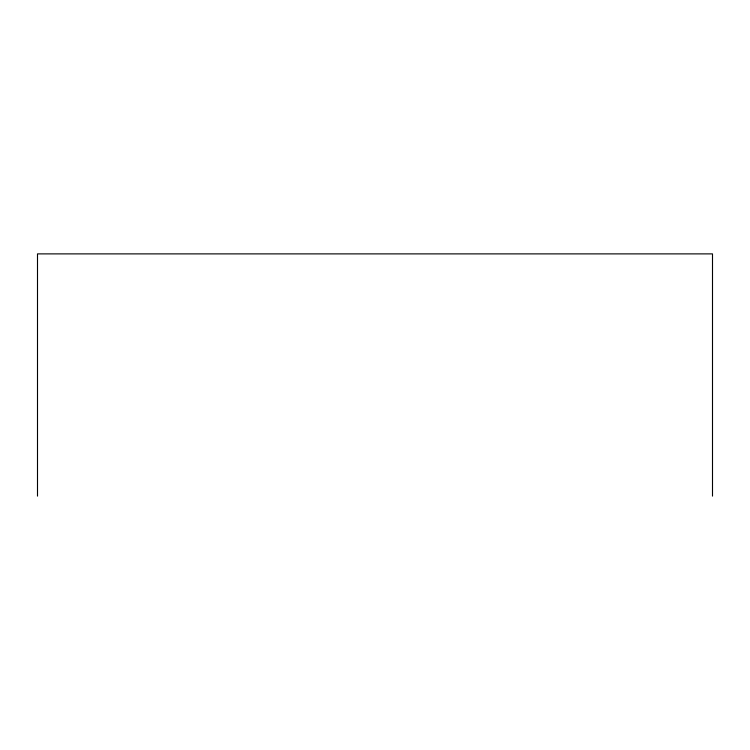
<?xml version="1.0" encoding="UTF-8"?>
<svg xmlns="http://www.w3.org/2000/svg" width="750" height="750" viewBox="0 0 750 750"><rect width="100%" height="100%" fill="white"/><g stroke="black" fill="none" stroke-linecap="round" stroke-linejoin="round"><path stroke-width="1.12" d="M712.5 496.116L712.5 253.884L37.5 253.884L37.5 496.116"/></g></svg>
